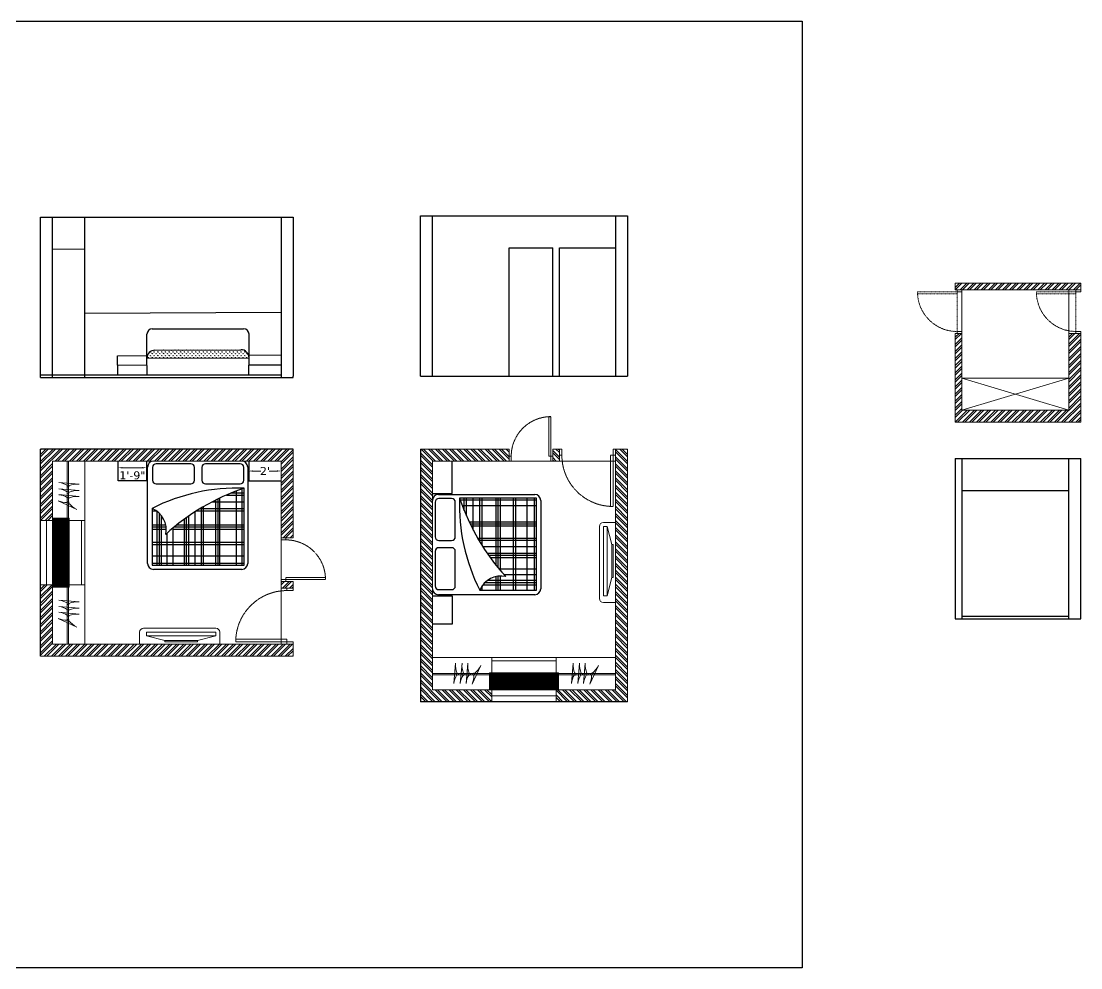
# Model space of a CAD drawing. Header units: inches. Extents: x 213 to 17763, y -4830 to 1802.
# Drawn here: x 16970 to 17763, y -3444 to -2736 of the extents above; entities that cross this region are included whole.
import ezdxf

# ---------------------------------------------------------------- set-up
doc = ezdxf.new("R2010")
doc.units = ezdxf.units.IN
doc.header["$MEASUREMENT"] = 0
for name, pattern in [('AUDIT_D_060311083008-3', [0]), ('DASHED2', [0.375, 0.25, -0.125]), ('HIDDEN', [0.375, 0.25, -0.125])]:
    doc.linetypes.add(name, pattern=pattern)
for name, color, linetype in [('.', 30, 'Continuous'), ('A-DOOR', 251, 'AUDIT_D_060311083008-3'), ('A-Door-Frame', 1, 'Continuous'), ('A-Door-Swing', 8, 'HIDDEN'), ('Edges', 7, 'Continuous'), ('furni', 253, 'Continuous'), ('IEL-HATCH-002', 7, 'Continuous')]:
    doc.layers.add(name, color=color, linetype=linetype)
doc.layers.add('Furniture', color=251, linetype='Continuous', lineweight=18)
doc.layers.add('ROD', color=7, linetype='Continuous', lineweight=9)
doc.styles.add('b.k', font='verdana.ttf')
doc.dimstyles.new('STANDARD$0', dxfattribs={"dimscale": 0, "dimtxt": 6, "dimasz": 3, "dimexe": 2, "dimexo": 2, "dimgap": 0, "dimtad": 0, "dimtih": 1, "dimtoh": 1, "dimdec": 1, "dimzin": 0, "dimdsep": 46, "dimlunit": 4, "dimtxsty": 'b.k', "dimcen": 2.5, "dimclrd": 256, "dimclre": 256, "dimclrt": 256, "dimadec": 0, "dimazin": 0, "dimtfac": 1, "dimtdec": 1, "dimtofl": 0, "dimtmove": 2, "dimatfit": 2, "dimfxl": 1, "dimfrac": 2, "dimtolj": 1, "dimtzin": 0, "dimlwd": 9, "dimlwe": 9, "dimarcsym": 0})

# ---------------------------------------------------------------- blocks, each defined once
blk = doc.blocks.new('*U34')
at = {"layer": 'A-Door-Frame', "lineweight": 5}
for p, q in [((0, -100), (0, 0)), ((900, -100), (900, 0))]:
    blk.add_line(p, q, dxfattribs=at)
for points in [[(0, -100), (40, -100), (40, 0), (0, 0)], [(900, -100), (860, -100), (860, 0), (900, 0)]]:
    blk.add_lwpolyline(points, dxfattribs=at)
at = {"layer": 'A-Door-Swing', "linetype": 'DASHED2', "lineweight": 5}
blk.add_line((47, 0), (867, 0), dxfattribs=at)
blk.add_lwpolyline([(40, 0), (40, 820), (80, 820), (80, 0)], close=True, dxfattribs=at)
blk.add_arc((40, 0), 820, 360, 90, dxfattribs=at)
blk = doc.blocks.new('DRYG')
at = {"layer": 'IEL-HATCH-002', "lineweight": 5, "transparency": 33554687}
h = blk.add_hatch(dxfattribs=at)
h.set_pattern_fill('ANSI31', color=9)
h.paths.add_polyline_path([(8088.69, 1479.56), (8081.6, 1479.56), (8081.6, 1479.53), (8081.6, 1421.69), (8088.69, 1421.69)])
h.paths.add_polyline_path([(8081.6, 1479.53), (8078.02, 1479.53), (8077.83, 1479.53), (8077.83, 1421.72), (8078.02, 1421.72), (8081.6, 1421.72)])
h.paths.add_polyline_path([(8091.83, 1479.56), (8088.69, 1479.56), (8088.69, 1421.69), (8091.83, 1421.69)])
h.paths.add_polyline_path([(8090.14, 1462.64), (8090.51, 1462.64), (8090.51, 1456.86), (8090.14, 1456.86)], flags=16)
h.paths.add_polyline_path([(8090.66, 1462.64), (8091.04, 1462.64), (8091.04, 1456.86), (8090.66, 1456.86)], flags=16)
h.paths.add_polyline_path([(8091.19, 1462.64), (8091.57, 1462.64), (8091.57, 1456.86), (8091.19, 1456.86)], flags=16)
h.paths.add_polyline_path([(8090.14, 1456.55), (8090.51, 1456.55), (8090.51, 1450.78), (8090.14, 1450.78)], flags=16)
h.paths.add_polyline_path([(8090.66, 1456.55), (8091.04, 1456.55), (8091.04, 1450.78), (8090.66, 1450.78)], flags=16)
h.paths.add_polyline_path([(8091.19, 1456.55), (8091.57, 1456.55), (8091.57, 1450.78), (8091.19, 1450.78)], flags=16)
h.paths.add_polyline_path([(8090.14, 1462.95), (8090.14, 1468.72), (8090.51, 1468.72), (8090.51, 1462.95)], flags=16)
h.paths.add_polyline_path([(8090.66, 1462.95), (8090.66, 1468.72), (8091.04, 1468.72), (8091.04, 1462.95)], flags=16)
h.paths.add_polyline_path([(8091.19, 1462.95), (8091.19, 1468.72), (8091.57, 1468.72), (8091.57, 1462.95)], flags=16)
h.paths.add_polyline_path([(8090.14, 1450.47), (8090.51, 1450.47), (8090.51, 1444.69), (8090.14, 1444.69)], flags=16)
h.paths.add_polyline_path([(8090.66, 1450.47), (8091.04, 1450.47), (8091.04, 1444.69), (8090.66, 1444.69)], flags=16)
h.paths.add_polyline_path([(8091.19, 1450.47), (8091.57, 1450.47), (8091.57, 1444.69), (8091.19, 1444.69)], flags=16)
h.paths.add_polyline_path([(8090.14, 1469.03), (8090.14, 1474.81), (8090.51, 1474.81), (8090.51, 1469.03)], flags=16)
h.paths.add_polyline_path([(8090.66, 1469.03), (8090.66, 1474.81), (8091.04, 1474.81), (8091.04, 1469.03)], flags=16)
h.paths.add_polyline_path([(8091.19, 1469.03), (8091.19, 1474.81), (8091.57, 1474.81), (8091.57, 1469.03)], flags=16)
h.paths.add_polyline_path([(8090.14, 1444.38), (8090.51, 1444.38), (8090.51, 1438.61), (8090.14, 1438.61)], flags=16)
h.paths.add_polyline_path([(8090.66, 1444.38), (8091.04, 1444.38), (8091.04, 1438.61), (8090.66, 1438.61)], flags=16)
h.paths.add_polyline_path([(8091.19, 1444.38), (8091.57, 1444.38), (8091.57, 1438.61), (8091.19, 1438.61)], flags=16)
h.paths.add_polyline_path([(8090.14, 1438.3), (8090.51, 1438.3), (8090.51, 1432.53), (8090.14, 1432.53)], flags=16)
h.paths.add_polyline_path([(8090.66, 1438.3), (8091.04, 1438.3), (8091.04, 1432.53), (8090.66, 1432.53)], flags=16)
h.paths.add_polyline_path([(8091.19, 1438.3), (8091.57, 1438.3), (8091.57, 1432.53), (8091.19, 1432.53)], flags=16)
h.paths.add_polyline_path([(8090.14, 1432.21), (8090.51, 1432.21), (8090.51, 1426.44), (8090.14, 1426.44)], flags=16)
h.paths.add_polyline_path([(8090.66, 1432.21), (8091.04, 1432.21), (8091.04, 1426.44), (8090.66, 1426.44)], flags=16)
h.paths.add_polyline_path([(8091.19, 1432.21), (8091.57, 1432.21), (8091.57, 1426.44), (8091.19, 1426.44)], flags=16)
at = {"layer": 'Edges', "color": 18, "lineweight": 5, "true_color": 0x000000}
for p, q in [((8077.83, 1479.53), (8077.83, 1479.56)), ((8077.83, 1479.56), (8078.02, 1479.56)), ((8077.83, 1479.53), (8077.83, 1421.72)), ((8077.83, 1479.53), (8078.02, 1479.53)), ((8078.02, 1479.56), (8078.02, 1479.53)), ((8078.02, 1479.56), (8081.6, 1479.56)), ((8078.02, 1479.53), (8081.6, 1479.53)), ((8088.69, 1479.56), (8081.6, 1479.56)), ((8081.6, 1479.56), (8081.6, 1479.53)), ((8081.6, 1479.53), (8081.6, 1421.72)), ((8088.69, 1479.56), (8091.83, 1479.56)), ((8088.69, 1421.69), (8088.69, 1479.56)), ((8090.14, 1474.81), (8090.51, 1474.81)), ((8090.14, 1469.03), (8090.14, 1474.81)), ((8090.51, 1474.81), (8090.51, 1469.03)), ((8090.66, 1474.81), (8091.04, 1474.81)), ((8090.66, 1469.03), (8090.66, 1474.81)), ((8091.04, 1474.81), (8091.04, 1469.03)), ((8091.19, 1474.81), (8091.57, 1474.81)), ((8091.19, 1469.03), (8091.19, 1474.81)), ((8091.57, 1474.81), (8091.57, 1469.03)), ((8091.83, 1479.56), (8091.83, 1421.69)), ((8090.51, 1469.03), (8090.14, 1469.03)), ((8090.14, 1468.72), (8090.51, 1468.72)), ((8090.14, 1462.95), (8090.14, 1468.72)), ((8090.51, 1468.72), (8090.51, 1462.95)), ((8091.04, 1469.03), (8090.66, 1469.03)), ((8090.66, 1468.72), (8091.04, 1468.72)), ((8090.66, 1462.95), (8090.66, 1468.72)), ((8091.04, 1468.72), (8091.04, 1462.95)), ((8091.57, 1469.03), (8091.19, 1469.03)), ((8091.19, 1468.72), (8091.57, 1468.72)), ((8091.19, 1462.95), (8091.19, 1468.72)), ((8091.57, 1468.72), (8091.57, 1462.95)), ((8090.51, 1462.95), (8090.14, 1462.95)), ((8090.14, 1462.64), (8090.51, 1462.64)), ((8090.14, 1456.86), (8090.14, 1462.64)), ((8090.51, 1456.86), (8090.14, 1456.86)), ((8090.14, 1456.55), (8090.51, 1456.55)), ((8090.14, 1450.78), (8090.14, 1456.55)), ((8090.51, 1462.64), (8090.51, 1456.86)), ((8090.51, 1456.55), (8090.51, 1450.78)), ((8091.04, 1462.95), (8090.66, 1462.95)), ((8090.66, 1462.64), (8091.04, 1462.64)), ((8090.66, 1456.86), (8090.66, 1462.64)), ((8091.04, 1456.86), (8090.66, 1456.86)), ((8090.66, 1456.55), (8091.04, 1456.55)), ((8090.66, 1450.78), (8090.66, 1456.55)), ((8091.04, 1462.64), (8091.04, 1456.86)), ((8091.04, 1456.55), (8091.04, 1450.78)), ((8091.57, 1462.95), (8091.19, 1462.95)), ((8091.19, 1462.64), (8091.57, 1462.64)), ((8091.19, 1456.86), (8091.19, 1462.64)), ((8091.57, 1456.86), (8091.19, 1456.86)), ((8091.19, 1456.55), (8091.57, 1456.55)), ((8091.19, 1450.78), (8091.19, 1456.55)), ((8091.57, 1462.64), (8091.57, 1456.86)), ((8091.57, 1456.55), (8091.57, 1450.78)), ((8090.51, 1450.78), (8090.14, 1450.78)), ((8090.14, 1450.47), (8090.51, 1450.47)), ((8090.14, 1444.69), (8090.14, 1450.47)), ((8090.51, 1450.47), (8090.51, 1444.69)), ((8091.04, 1450.78), (8090.66, 1450.78)), ((8090.66, 1450.47), (8091.04, 1450.47)), ((8090.66, 1444.69), (8090.66, 1450.47)), ((8091.04, 1450.47), (8091.04, 1444.69)), ((8091.57, 1450.78), (8091.19, 1450.78)), ((8091.19, 1450.47), (8091.57, 1450.47)), ((8091.19, 1444.69), (8091.19, 1450.47)), ((8091.57, 1450.47), (8091.57, 1444.69)), ((8090.51, 1444.69), (8090.14, 1444.69)), ((8090.14, 1444.38), (8090.51, 1444.38)), ((8090.14, 1438.61), (8090.14, 1444.38)), ((8090.51, 1438.61), (8090.14, 1438.61)), ((8090.14, 1438.3), (8090.51, 1438.3)), ((8090.14, 1432.53), (8090.14, 1438.3)), ((8090.51, 1444.38), (8090.51, 1438.61)), ((8090.51, 1438.3), (8090.51, 1432.53)), ((8091.04, 1444.69), (8090.66, 1444.69)), ((8090.66, 1444.38), (8091.04, 1444.38)), ((8090.66, 1438.61), (8090.66, 1444.38)), ((8091.04, 1438.61), (8090.66, 1438.61)), ((8090.66, 1438.3), (8091.04, 1438.3)), ((8090.66, 1432.53), (8090.66, 1438.3)), ((8091.04, 1444.38), (8091.04, 1438.61)), ((8091.04, 1438.3), (8091.04, 1432.53)), ((8091.57, 1444.69), (8091.19, 1444.69)), ((8091.19, 1444.38), (8091.57, 1444.38)), ((8091.19, 1438.61), (8091.19, 1444.38)), ((8091.57, 1438.61), (8091.19, 1438.61)), ((8091.19, 1438.3), (8091.57, 1438.3)), ((8091.19, 1432.53), (8091.19, 1438.3)), ((8091.57, 1444.38), (8091.57, 1438.61)), ((8091.57, 1438.3), (8091.57, 1432.53)), ((8090.51, 1432.53), (8090.14, 1432.53)), ((8090.14, 1432.21), (8090.51, 1432.21)), ((8090.14, 1426.44), (8090.14, 1432.21)), ((8090.51, 1432.21), (8090.51, 1426.44)), ((8091.04, 1432.53), (8090.66, 1432.53)), ((8090.66, 1432.21), (8091.04, 1432.21)), ((8090.66, 1426.44), (8090.66, 1432.21)), ((8091.04, 1432.21), (8091.04, 1426.44)), ((8091.57, 1432.53), (8091.19, 1432.53)), ((8091.19, 1432.21), (8091.57, 1432.21)), ((8091.19, 1426.44), (8091.19, 1432.21)), ((8091.57, 1432.21), (8091.57, 1426.44)), ((8077.83, 1421.69), (8077.83, 1421.72)), ((8077.83, 1421.72), (8078.02, 1421.72)), ((8078.02, 1421.69), (8077.83, 1421.69)), ((8078.02, 1421.72), (8078.02, 1421.69)), ((8081.6, 1421.72), (8078.02, 1421.72)), ((8078.02, 1421.69), (8081.6, 1421.69)), ((8081.6, 1421.72), (8081.6, 1421.69)), ((8088.69, 1421.69), (8081.6, 1421.69)), ((8088.69, 1421.69), (8091.83, 1421.69)), ((8090.51, 1426.44), (8090.14, 1426.44)), ((8091.04, 1426.44), (8090.66, 1426.44)), ((8091.57, 1426.44), (8091.19, 1426.44))]:
    blk.add_line(p, q, dxfattribs=at)
at = {"layer": 'furni', "color": 18, "lineweight": 5, "true_color": 0x000000}
blk.add_line((8077.83, 1421.69), (8091.83, 1421.69), dxfattribs=at)
blk = doc.blocks.new('*D1104')
at = {"lineweight": 9, "transparency": 16777216}
for p, q in [((17042.6, -3070.46), (17042.6, -3072.5)), ((17060.77, -3070.5), (17045.6, -3070.5)), ((17063.77, -3070.46), (17063.77, -3072.5))]:
    blk.add_line(p, q, dxfattribs=at)
at = {"transparency": 16777216}
for points in [[(17045.6, -3070), (17045.6, -3071), (17042.6, -3070.5)], [(17060.77, -3070), (17060.77, -3071), (17063.77, -3070.5)]]:
    blk.add_solid(points, dxfattribs=at)
at = {"layer": 'Defpoints', "color": 0, "transparency": 16777216}
for p in [(17042.6, -3065.5), (17063.77, -3065.5), (17042.6, -3070.5)]:
    blk.add_point(p, dxfattribs=at)
at = {"transparency": 16777216, "insert": (17053.18, -3076.21), "char_height": 6, "attachment_point": 5, "style": 'b.k'}
blk.add_mtext('\\A1;1\'-9"', dxfattribs=at)
blk = doc.blocks.new('*D1105')
at = {"lineweight": 9, "transparency": 16777216}
for p, q in [((17140.33, -3072.89), (17140.33, -3074.93)), ((17143.33, -3072.93), (17149.34, -3072.93)), ((17161.5, -3072.93), (17155.49, -3072.93)), ((17164.5, -3072.89), (17164.5, -3074.93))]:
    blk.add_line(p, q, dxfattribs=at)
at = {"transparency": 16777216}
for points in [[(17143.33, -3072.43), (17143.33, -3073.43), (17140.33, -3072.93)], [(17161.5, -3072.43), (17161.5, -3073.43), (17164.5, -3072.93)]]:
    blk.add_solid(points, dxfattribs=at)
at = {"layer": 'Defpoints', "color": 0, "transparency": 16777216}
for p in [(17140.33, -3065.5), (17164.5, -3065.5), (17164.5, -3072.93)]:
    blk.add_point(p, dxfattribs=at)
at = {"transparency": 16777216, "insert": (17152.42, -3072.93), "char_height": 6, "attachment_point": 5, "style": 'b.k'}
blk.add_mtext("\\A1;2'", dxfattribs=at)

msp = doc.modelspace()

# ---------------------------------------------------------------- hatches: boundary and pattern name
at = {"layer": '.', "lineweight": 5}
h = msp.add_hatch(dxfattribs=at)
h.set_pattern_fill('ANSI32', color=1, scale=10)
h.set_pattern_definition([(45, (13056.3037, -2409.597), (-2.6516504, 2.6516504), []), (45, (13058.0715, -2409.597), (-2.6516504, 2.6516504), [])])
h.paths.add_polyline_path([(17674, -3003.5), (17674, -2970), (17670.39, -2970), (17669, -2970), (17669, -3036.5), (17763, -3036.5), (17763, -3027.5), (17763, -2970), (17759.39, -2970), (17754, -2970), (17754, -3027.5), (17674, -3027.5)])
h.paths.add_polyline_path([(17763, -2932.5), (17669, -2932.5), (17669, -2937.5), (17763, -2937.5)])
at = {"layer": 'IEL-HATCH-002', "true_color": 0x939598, "transparency": 33554687}
h = msp.add_hatch(dxfattribs=at)
h.set_pattern_fill('GRASS', color=252, scale=2)
h.paths.add_polyline_path([(17134.46, -2982.21), (17070.08, -2982.55, 0.414214), (17064.12, -2988.58), (17140.49, -2988.18, 0.414214)])
at = {"layer": 'IEL-HATCH-002', "lineweight": 5, "transparency": 33554687}
h = msp.add_hatch(dxfattribs=at)
h.set_pattern_fill('ANSI32', color=1, scale=10, angle=180)
h.set_pattern_definition([(225, (21392.1368, -3682.176), (2.6516504, -2.6516504), []), (225, (21390.369, -3682.176), (2.6516504, -2.6516504), [])])
h.paths.add_polyline_path([(16984.5, -3211.5), (17164.5, -3211.5), (17173.5, -3211.5), (17173.5, -3202.5), (16993.5, -3202.5), (16993.5, -3158), (16984.5, -3158)])
h.paths.add_polyline_path([(16984.5, -3110), (16993.5, -3110), (16993.5, -3108.17), (16993.5, -3108.14), (16993.5, -3065.5), (17164.5, -3065.5), (17164.5, -3123), (17168.11, -3123), (17173.5, -3123), (17173.5, -3056.5), (16993.5, -3056.5), (16984.5, -3056.5), (16984.5, -3065.5)])
h.paths.add_polyline_path([(17164.5, -3160.5), (17173.5, -3160.5), (17173.5, -3155.5), (17164.5, -3155.5)])
h = msp.add_hatch(dxfattribs=at)
h.set_pattern_fill('ANSI32', color=1, scale=10, angle=270)
h.set_pattern_definition([(315, (17894.4497, 1162.133), (2.6516504, 2.6516504), []), (315, (17894.4497, 1160.365), (2.6516504, 2.6516504), [])])
h.paths.add_polyline_path([(17423.78, -3245.5), (17423.78, -3065.5), (17423.78, -3056.5), (17414.78, -3056.5), (17414.78, -3236.5), (17370.28, -3236.5), (17370.28, -3245.5)])
h.paths.add_polyline_path([(17322.28, -3245.5), (17322.28, -3236.5), (17320.44, -3236.5), (17320.41, -3236.5), (17277.78, -3236.5), (17277.78, -3065.5), (17335.28, -3065.5), (17335.28, -3061.89), (17335.28, -3056.5), (17268.78, -3056.5), (17268.78, -3236.5), (17268.78, -3245.5), (17277.78, -3245.5)])
h.paths.add_polyline_path([(17372.78, -3065.5), (17372.78, -3056.5), (17367.78, -3056.5), (17367.78, -3065.5)])

# ---------------------------------------------------------------- linework, layer by layer
for p, q in [((16984.5, -3003), (16984.5, -2883)), ((16984.5, -2883), (17173.5, -2883)), ((16993.5, -3003), (16993.5, -2883)), ((17017.5, -2906.83), (17017.5, -2883)), ((17164.5, -2883), (17164.5, -3003)), ((17173.5, -2883), (17173.5, -3002)), ((17268.78, -3002), (17268.78, -2882)), ((17268.78, -2882), (17423.78, -2882)), ((17277.78, -3002), (17277.78, -2882)), ((17414.78, -2882), (17414.78, -3002)), ((17423.78, -2882), (17423.78, -3002)), ((16993.5, -2906.95), (17017.5, -2906.83)), ((17017.5, -3002.83), (17017.5, -2906.83)), ((17335.28, -3002), (17335.28, -2906)), ((17335.28, -2906), (17367.78, -2906)), ((17367.78, -3002), (17367.78, -2906)), ((17372.78, -3002), (17372.78, -2906)), ((17372.78, -2906), (17414.78, -2906)), ((17017.5, -2954.83), (17164.5, -2954.05)), ((17064.12, -2988.55), (17064.12, -2970.58)), ((17068.12, -2966.58), (17136.49, -2966.58)), ((17140.49, -2986.18), (17140.49, -2970.58)), ((16984.4, -2985), (16984.5, -2985)), ((17042.18, -2986.7), (17064.11, -2986.58)), ((17042.26, -3001), (17042.18, -2986.7)), ((17064.18, -3001), (17064.11, -2986.58)), ((17064.12, -2988.58), (17140.49, -2988.18)), ((17070.08, -2982.55), (17134.46, -2982.21)), ((17140.46, -3001), (17140.49, -2986.18)), ((17140.49, -2986.18), (17164.5, -2986.05)), ((17042.18, -2993.7), (17064.14, -2993.58)), ((17140.48, -2993.58), (17164.5, -2993.58)), ((16984.49, -3001), (16984.5, -3001)), ((16984.5, -3001), (17164.5, -3001)), ((16984.5, -3003), (17173.5, -3003)), ((17173.5, -3003), (17173.49, -3002)), ((17268.78, -3002), (17423.78, -3002)), ((16984.5, -3211.5), (16984.5, -3056.5)), ((17173.5, -3056.5), (16984.5, -3056.5)), ((17268.78, -3056.5), (17268.78, -3245.5)), ((17042.6, -3080.35), (17042.6, -3065.5)), ((17063.77, -3065.5), (17063.77, -3080.35)), ((17096.99, -3067.5), (17071.07, -3067.5)), ((17133.82, -3067.5), (17107.9, -3067.5)), ((17140.33, -3065.5), (17140.33, -3080.35)), ((17292.63, -3089.67), (17292.63, -3065.5)), ((17669, -3063.5), (17669, -3183.5)), ((17669, -3063.5), (17763, -3063.5)), ((17674, -3063.5), (17674, -3183.5)), ((17754, -3183.5), (17754, -3063.5)), ((17763, -3183.5), (17763, -3063.5)), ((17064.55, -3142), (17064.55, -3070)), ((17068.34, -3070.24), (17068.34, -3079.87)), ((17099.73, -3079.87), (17099.73, -3070.24)), ((17105.16, -3070.24), (17105.16, -3079.87)), ((17136.55, -3079.87), (17136.55, -3070.24)), ((17139.55, -3070), (17139.55, -3142)), ((17063.77, -3080.35), (17042.6, -3080.35)), ((17071.07, -3082.61), (17096.99, -3082.61)), ((17107.9, -3082.61), (17133.82, -3082.61)), ((17140.33, -3080.35), (17164.5, -3080.35)), ((17123.57, -3090.89), (17136.76, -3090.89)), ((17127.5, -3089.25), (17136.76, -3089.25)), ((17131.01, -3143.34), (17131.01, -3087.88)), ((17135.26, -3143.34), (17135.26, -3086.34)), ((17136.76, -3143.34), (17136.76, -3085.8)), ((17277.78, -3089.67), (17292.63, -3089.67)), ((17282.28, -3090.46), (17354.28, -3090.46)), ((17674, -3087.5), (17754, -3087.5)), ((17105.04, -3143.34), (17105.04, -3100.38)), ((17106.54, -3143.34), (17106.54, -3099.5)), ((17112.7, -3096.1), (17136.76, -3096.1)), ((17115.71, -3143.34), (17115.71, -3094.56)), ((17117.36, -3143.34), (17117.36, -3093.75)), ((17118.72, -3143.34), (17118.72, -3093.09)), ((17279.77, -3096.19), (17279.77, -3122.11)), ((17292.15, -3093.45), (17282.51, -3093.45)), ((17294.88, -3122.11), (17294.88, -3096.19)), ((17355.61, -3093.24), (17298.08, -3093.24)), ((17355.61, -3094.75), (17298.62, -3094.75)), ((17355.61, -3098.99), (17300.15, -3098.99)), ((17301.53, -3102.51), (17301.53, -3093.24)), ((17303.17, -3106.43), (17303.17, -3093.24)), ((17308.37, -3117.3), (17308.37, -3093.24)), ((17313.3, -3126.04), (17313.3, -3093.24)), ((17314.94, -3128.69), (17314.94, -3093.24)), ((17325.35, -3143.33), (17325.35, -3093.24)), ((17326.99, -3145.36), (17326.99, -3093.24)), ((17328.77, -3147.48), (17328.77, -3093.24)), ((17338.5, -3161.99), (17338.5, -3093.24)), ((17340.14, -3161.99), (17340.14, -3093.24)), ((17348.77, -3161.99), (17348.77, -3093.24)), ((17354.24, -3161.99), (17354.24, -3093.24)), ((17355.61, -3161.99), (17355.61, -3093.24)), ((17358.78, -3094.96), (17358.78, -3160.96)), ((17068.02, -3100.84), (17068.02, -3143.34)), ((17068.02, -3101.03), (17068.04, -3101.03)), ((17068.02, -3102.67), (17071.08, -3102.67)), ((17071.78, -3143.34), (17071.78, -3103.17)), ((17073.42, -3143.34), (17073.42, -3104.59)), ((17075.07, -3143.34), (17075.07, -3106.45)), ((17093.82, -3143.34), (17093.82, -3107.7)), ((17095.46, -3143.34), (17095.46, -3106.54)), ((17100.25, -3143.34), (17100.25, -3103.35)), ((17101.31, -3102.67), (17136.76, -3102.67)), ((17103.97, -3101.03), (17136.76, -3101.03)), ((17068.02, -3113.08), (17078.13, -3113.08)), ((17068.02, -3114.72), (17078.41, -3114.72)), ((17068.02, -3116.5), (17078.53, -3116.5)), ((17083.69, -3143.34), (17083.69, -3115.52)), ((17083.69, -3116.5), (17136.76, -3116.5)), ((17084.65, -3114.72), (17136.76, -3114.72)), ((17086.68, -3113.08), (17136.76, -3113.08)), ((17092.17, -3143.34), (17092.17, -3108.88)), ((17355.61, -3111.28), (17305.37, -3111.28)), ((17355.61, -3112.65), (17306.02, -3112.65)), ((17355.61, -3114.29), (17306.83, -3114.29)), ((17079.31, -3143.34), (17079.27, -3119.34)), ((17355.61, -3123.46), (17311.77, -3123.46)), ((17068.02, -3126.22), (17136.76, -3126.22)), ((17068.02, -3127.87), (17136.76, -3127.87)), ((17282.51, -3124.84), (17292.15, -3124.84)), ((17292.15, -3130.27), (17282.51, -3130.27)), ((17355.61, -3124.97), (17312.66, -3124.97)), ((17355.61, -3129.76), (17315.62, -3129.76)), ((17068.02, -3136.49), (17136.76, -3136.49)), ((17279.77, -3133.01), (17279.77, -3158.93)), ((17294.88, -3158.93), (17294.88, -3133.01)), ((17355.61, -3134.55), (17318.82, -3134.55)), ((17355.61, -3136.19), (17319.97, -3136.19)), ((17355.61, -3137.83), (17321.16, -3137.83)), ((17068.02, -3141.97), (17136.76, -3141.97)), ((17068.02, -3143.34), (17136.76, -3143.34)), ((17135.05, -3146.5), (17069.05, -3146.5)), ((17326.99, -3146.32), (17326.99, -3146.32)), ((17326.99, -3146.32), (17326.99, -3146.32)), ((17355.61, -3146.32), (17327.79, -3146.32)), ((17355.61, -3154.94), (17318.72, -3154.94)), ((17325.35, -3161.99), (17325.35, -3151.87)), ((17326.99, -3161.99), (17326.99, -3151.59)), ((17328.77, -3161.99), (17328.77, -3151.48)), ((17355.61, -3150.69), (17331.4, -3150.69)), ((17282.51, -3161.67), (17292.15, -3161.67)), ((17313.11, -3161.99), (17355.61, -3161.99)), ((17313.3, -3161.99), (17313.3, -3161.96)), ((17314.94, -3161.99), (17314.94, -3158.92)), ((17355.61, -3158.22), (17315.45, -3158.22)), ((17355.61, -3156.58), (17316.86, -3156.58)), ((17277.78, -3166.24), (17292.63, -3166.24)), ((17354.28, -3165.46), (17282.28, -3165.46)), ((17292.63, -3166.24), (17292.63, -3187.41)), ((17292.63, -3187.41), (17277.78, -3187.41)), ((17669, -3183.5), (17763, -3183.5)), ((17674, -3181.5), (17754, -3181.5)), ((17423.78, -3245.5), (17268.78, -3245.5))]:
    msp.add_line(p, q)
at = {"lineweight": 5}
for p, q in [((17669, -2937.5), (17669, -2932.5)), ((17763, -3027.5), (17763, -3036.5)), ((17411.91, -3152.57), (17411.91, -3127.96)), ((17077.43, -3199.64), (17102.04, -3199.64))]:
    msp.add_line(p, q, dxfattribs=at)
at = {"color": 254, "lineweight": 5}
for p, q in [((17674, -3003.5), (17754, -3027.5)), ((17754, -3003.5), (17674, -3027.5))]:
    msp.add_line(p, q, dxfattribs=at)
at = {"color": 0, "lineweight": 5}
for p, q in [((17367.78, -3056.5), (17372.78, -3056.5)), ((17414.78, -3056.5), (17414.78, -3236.5)), ((17173.5, -3155.5), (17173.5, -3160.5)), ((17173.5, -3202.5), (16993.5, -3202.5))]:
    msp.add_line(p, q, dxfattribs=at)
at = {"color": 9, "lineweight": 5, "true_color": 0xc7c8ca}
for p, q in [((17004.5, -3110), (17004.5, -3065.5)), ((17005.5, -3110), (17005.5, -3065.5)), ((17042.6, -3065.5), (17063.77, -3065.5)), ((17069.05, -3065.5), (17135.05, -3065.5)), ((17164.5, -3065.5), (17140.33, -3065.5)), ((17164.5, -3080.35), (17164.5, -3065.5)), ((17277.78, -3065.5), (17277.78, -3089.67)), ((17292.63, -3065.5), (17277.78, -3065.5)), ((17277.78, -3160.96), (17277.78, -3094.96)), ((16993.5, -3110), (17017.5, -3110)), ((17015.14, -3110), (17015.14, -3158)), ((17402.78, -3114.37), (17402.78, -3168.37)), ((17414.78, -3111.37), (17405.78, -3111.37)), ((17411.91, -3127.96), (17412.91, -3127.96)), ((17412.91, -3127.96), (17412.91, -3152.57)), ((17411.91, -3152.57), (17412.91, -3152.57)), ((16993.5, -3158), (17017.5, -3158)), ((17004.5, -3202.5), (17004.5, -3158)), ((17005.5, -3202.5), (17005.5, -3158)), ((17277.78, -3187.41), (17277.78, -3166.24)), ((17405.78, -3171.37), (17414.78, -3171.37)), ((17058.64, -3193.5), (17058.64, -3202.5)), ((17115.64, -3190.5), (17061.64, -3190.5)), ((17118.64, -3202.5), (17118.64, -3193.5)), ((17077.43, -3199.64), (17077.43, -3200.64)), ((17102.04, -3200.64), (17077.43, -3200.64)), ((17102.04, -3199.64), (17102.04, -3200.64)), ((17322.28, -3236.5), (17322.28, -3212.5)), ((17322.28, -3214.87), (17370.28, -3214.87)), ((17370.28, -3236.5), (17370.28, -3212.5)), ((17322.28, -3224.5), (17277.78, -3224.5)), ((17322.28, -3225.5), (17277.78, -3225.5)), ((17414.78, -3224.5), (17370.28, -3224.5)), ((17414.78, -3225.5), (17370.28, -3225.5))]:
    msp.add_line(p, q, dxfattribs=at)
at = {"lineweight": 5, "ltscale": 7}
for p, q in [((17411.91, -3127.96), (17408.46, -3114.37)), ((17411.91, -3152.57), (17408.46, -3166.17)), ((17077.43, -3199.64), (17063.84, -3196.18)), ((17102.04, -3199.64), (17115.64, -3196.18))]:
    msp.add_line(p, q, dxfattribs=at)
msp.add_lwpolyline([(16322, -2736.5), (17554.5, -2736.5), (17554.5, -3444.5), (16322, -3444.5)], close=True)
at = {"lineweight": 5}
for points in [[(17754, -2937.5), (17674, -2937.5), (17674, -3003.5), (17754, -3003.5)], [(17017.5, -3202.5), (17164.5, -3202.5), (17164.5, -3065.5), (17017.5, -3065.5)], [(17414.78, -3212.5), (17414.78, -3065.5), (17277.78, -3065.5), (17277.78, -3212.5)]]:
    msp.add_lwpolyline(points, close=True, dxfattribs=at)
at = {"lineweight": 5, "ltscale": 7}
for points in [[(17408.46, -3114.37), (17408.46, -3166.17), (17405.78, -3166.17), (17405.78, -3114.37)], [(17115.64, -3196.18), (17063.84, -3196.18), (17063.84, -3193.5), (17115.64, -3193.5)]]:
    msp.add_lwpolyline(points, close=True, dxfattribs=at)
for centre, radius, start, end in [((17068.12, -2970.58), 4, 90, 180), ((17136.49, -2970.58), 4, 0, 90), ((17070.12, -2988.55), 6, 90.30433, 180.30433), ((17134.49, -2988.21), 6, 359.8858, 90.30433), ((17069.05, -3070), 4.5, 90, 180), ((17071.07, -3070.24), 2.74, 90, 180), ((17096.99, -3070.24), 2.74, 0, 90), ((17107.9, -3070.24), 2.74, 90, 180), ((17133.82, -3070.24), 2.74, 0, 90), ((17135.05, -3070), 4.5, 0, 90), ((17071.07, -3079.87), 2.74, 180, 270), ((17096.99, -3079.87), 2.74, 270, 0), ((17107.9, -3079.87), 2.74, 180, 270), ((17133.82, -3079.87), 2.74, 270, 0), ((17131.63, -3227.02), 141.3, 87.9004, 116.75706), ((17188.89, -3241.32), 163.99, 108.51704, 132.48311), ((17282.28, -3094.96), 4.5, 90, 180), ((17354.28, -3094.96), 4.5, 0, 90), ((17282.51, -3096.19), 2.74, 90, 180), ((17292.15, -3096.19), 2.74, 0, 90), ((17439.3, -3098.37), 141.3, 177.9004, 206.75706), ((17453.59, -3041.11), 163.99, 198.51704, 222.48311), ((17061.52, -3116.74), 17.01, 347.64436, 67.54526), ((17282.51, -3122.11), 2.74, 180, 270), ((17292.15, -3122.11), 2.74, 270, 0), ((17282.51, -3133.01), 2.74, 90, 180), ((17292.15, -3133.01), 2.74, 0, 90), ((17069.05, -3142), 4.5, 180, 270), ((17135.05, -3142), 4.5, 270, 0), ((17329.01, -3168.48), 17.01, 77.64436, 157.54526), ((17282.28, -3160.96), 4.5, 180, 270), ((17282.51, -3158.93), 2.74, 180, 270), ((17292.15, -3158.93), 2.74, 270, 0), ((17354.28, -3160.96), 4.5, 270, 0)]:
    msp.add_arc(centre, radius, start, end)
at = {"color": 9, "lineweight": 5, "true_color": 0xc7c8ca}
for centre, start, end in [((17405.78, -3114.37), 90, 180), ((17405.78, -3168.37), 180, 270), ((17061.64, -3193.5), 90, 180), ((17115.64, -3193.5), 0, 90)]:
    msp.add_arc(centre, 3, start, end, dxfattribs=at)
at = {"layer": 'A-Door-Frame', "lineweight": 5}
for p, q in [((17372.78, -3056.5), (17372.78, -3061.17)), ((17414.78, -3056.5), (17414.78, -3061.17)), ((17335.28, -3065.5), (17335.28, -3061.89)), ((17367.78, -3065.5), (17367.78, -3061.89)), ((17164.5, -3123), (17168.11, -3123)), ((17164.5, -3155.5), (17168.11, -3155.5)), ((17173.5, -3160.5), (17168.83, -3160.5)), ((17173.5, -3202.5), (17168.83, -3202.5))]:
    msp.add_line(p, q, dxfattribs=at)
for points in [[(17372.78, -3056.5), (17374.64, -3056.5), (17374.64, -3061.17), (17372.78, -3061.17)], [(17414.78, -3056.5), (17412.91, -3056.5), (17412.91, -3061.17), (17414.78, -3061.17)], [(17335.28, -3065.5), (17336.72, -3065.5), (17336.72, -3061.89), (17335.28, -3061.89)], [(17367.78, -3065.5), (17366.33, -3065.5), (17366.33, -3061.89), (17367.78, -3061.89)], [(17164.5, -3123), (17164.5, -3124.45), (17168.11, -3124.45), (17168.11, -3123)], [(17164.5, -3155.5), (17164.5, -3154.06), (17168.11, -3154.06), (17168.11, -3155.5)], [(17173.5, -3160.5), (17173.5, -3162.37), (17168.83, -3162.37), (17168.83, -3160.5)], [(17173.5, -3202.5), (17173.5, -3200.64), (17168.83, -3200.64), (17168.83, -3202.5)]]:
    msp.add_lwpolyline(points, dxfattribs=at)
at = {"layer": 'A-Door-Swing', "linetype": 'DASHED2', "lineweight": 5}
for points in [[(17366.33, -3061.89), (17366.33, -3032.28), (17364.89, -3032.28), (17364.89, -3061.89)], [(17412.91, -3061.17), (17412.91, -3099.44), (17411.04, -3099.44), (17411.04, -3061.17)], [(17168.11, -3154.06), (17197.72, -3154.06), (17197.72, -3152.62), (17168.11, -3152.62)], [(17168.83, -3200.64), (17130.57, -3200.64), (17130.57, -3198.77), (17168.83, -3198.77)]]:
    msp.add_lwpolyline(points, close=True, dxfattribs=at)
for centre, radius, start, end in [((17366.33, -3061.89), 29.61, 90, 180), ((17412.91, -3061.17), 38.27, 180, 270), ((17168.11, -3154.06), 29.61, 0, 90), ((17168.83, -3200.64), 38.27, 90, 180)]:
    msp.add_arc(centre, radius, start, end, dxfattribs=at)
at = {"layer": 'Furniture', "color": 133, "lineweight": 5, "true_color": 0x84cdcc}
for p, q in [((16998.15, -3081.51), (17013.35, -3082.8)), ((16998.15, -3086.34), (17013.35, -3087.62)), ((16998.15, -3090.62), (17013.35, -3091.9)), ((16997.73, -3095.2), (17011.54, -3101.69)), ((16998.15, -3169.51), (17013.35, -3170.8)), ((16998.15, -3174.34), (17013.35, -3175.62)), ((16998.15, -3178.62), (17013.35, -3179.9)), ((16997.73, -3183.2), (17011.54, -3189.69)), ((17293.79, -3231.86), (17295.07, -3216.66)), ((17298.61, -3231.86), (17299.9, -3216.66)), ((17302.89, -3231.86), (17304.18, -3216.66)), ((17307.48, -3232.27), (17313.97, -3218.46)), ((17381.79, -3231.86), (17383.07, -3216.66)), ((17386.61, -3231.86), (17387.9, -3216.66)), ((17390.89, -3231.86), (17392.18, -3216.66)), ((17395.48, -3232.27), (17401.97, -3218.46))]:
    msp.add_line(p, q, dxfattribs=at)
for centre in [(17005.1, -3084.2), (17005.1, -3089.03), (17005.1, -3093.31), (17005.1, -3096.35), (17005.1, -3172.2), (17005.1, -3177.03), (17005.1, -3181.31), (17005.1, -3184.35), (17296.48, -3224.91), (17301.3, -3224.91), (17305.59, -3224.91), (17308.62, -3224.91), (17384.48, -3224.91), (17389.3, -3224.91), (17393.59, -3224.91), (17396.62, -3224.91)]:
    msp.add_circle(centre, 0.673, dxfattribs=at)
for centre, radius, start, end in [((16997.05, -3094.66), 13.19, 55.34874, 85.24855), ((17012.27, -3101.38), 18.62, 86.69029, 110.60163), ((16997.05, -3099.49), 13.19, 55.34874, 85.24855), ((16997.05, -3103.77), 13.19, 55.34874, 85.24855), ((17012.27, -3106.21), 18.62, 86.69029, 110.60163), ((17012.27, -3110.49), 18.62, 86.69029, 110.60163), ((17003.36, -3083.27), 13.19, 244.75145, 274.65126), ((17019.9, -3085.06), 18.62, 219.39837, 243.30971), ((16997.05, -3182.66), 13.19, 55.34874, 85.24855), ((17012.27, -3189.38), 18.62, 86.69029, 110.60163), ((16997.05, -3187.49), 13.19, 55.34874, 85.24855), ((16997.05, -3191.77), 13.19, 55.34874, 85.24855), ((17012.27, -3194.21), 18.62, 86.69029, 110.60163), ((17012.27, -3198.49), 18.62, 86.69029, 110.60163), ((17003.36, -3171.27), 13.19, 244.75145, 274.65126), ((17019.9, -3173.06), 18.62, 219.39837, 243.30971), ((17313.66, -3217.73), 18.62, 176.69029, 200.60163), ((17318.48, -3217.73), 18.62, 176.69029, 200.60163), ((17322.76, -3217.73), 18.62, 176.69029, 200.60163), ((17297.33, -3210.1), 18.62, 309.39837, 333.30971), ((17401.66, -3217.73), 18.62, 176.69029, 200.60163), ((17406.48, -3217.73), 18.62, 176.69029, 200.60163), ((17410.76, -3217.73), 18.62, 176.69029, 200.60163), ((17385.33, -3210.1), 18.62, 309.39837, 333.30971), ((17306.94, -3232.95), 13.19, 145.34874, 175.24855), ((17311.76, -3232.95), 13.19, 145.34874, 175.24855), ((17316.04, -3232.95), 13.19, 145.34874, 175.24855), ((17295.54, -3226.64), 13.19, 334.75145, 4.65126), ((17394.94, -3232.95), 13.19, 145.34874, 175.24855), ((17399.76, -3232.95), 13.19, 145.34874, 175.24855), ((17404.04, -3232.95), 13.19, 145.34874, 175.24855), ((17383.54, -3226.64), 13.19, 334.75145, 4.65126)]:
    msp.add_arc(centre, radius, start, end, dxfattribs=at)
at = {"layer": 'ROD', "lineweight": 5}
for p, q in [((17669, -2932.5), (17763, -2932.5)), ((17763, -2937.5), (17763, -2932.5)), ((17669, -2937.5), (17763, -2937.5)), ((17669, -2970), (17669, -3036.5)), ((17674, -2970), (17674, -3027.5)), ((17754, -3027.5), (17754, -2970)), ((17763, -3027.5), (17763, -2970)), ((17763, -3036.5), (17669, -3036.5))]:
    msp.add_line(p, q, dxfattribs=at)
at = {"layer": 'ROD', "color": 254, "lineweight": 5}
for p, q in [((17754, -3003.5), (17674, -3003.5)), ((17754, -3027.5), (17754, -3003.5))]:
    msp.add_line(p, q, dxfattribs=at)
at = {"layer": 'ROD', "color": 250, "lineweight": 5}
for p, q in [((17674, -3003.5), (17674, -3027.5)), ((17674, -3027.5), (17754, -3027.5))]:
    msp.add_line(p, q, dxfattribs=at)
at = {"layer": 'ROD', "color": 0, "lineweight": 5}
for p, q in [((16984.5, -3065.5), (16984.5, -3056.5)), ((17173.5, -3056.5), (17173.5, -3123)), ((17268.78, -3056.5), (17335.28, -3056.5)), ((17367.78, -3056.5), (17367.78, -3065.5)), ((17367.78, -3056.5), (17367.78, -3065.5)), ((17372.78, -3056.5), (17372.78, -3065.5)), ((17423.78, -3056.5), (17414.78, -3056.5)), ((17423.78, -3065.5), (17423.78, -3056.5)), ((16993.5, -3065.5), (16993.5, -3202.5)), ((16993.5, -3065.5), (17164.5, -3065.5)), ((17277.78, -3236.5), (17277.78, -3065.5)), ((17423.78, -3245.5), (17423.78, -3065.5)), ((17173.5, -3155.5), (17164.5, -3155.5)), ((17173.5, -3155.5), (17164.5, -3155.5)), ((17173.5, -3160.5), (17164.5, -3160.5)), ((17173.5, -3211.5), (17173.5, -3202.5)), ((16984.5, -3211.5), (17164.5, -3211.5)), ((17164.5, -3211.5), (17173.5, -3211.5)), ((17277.78, -3236.5), (17414.78, -3236.5)), ((17277.78, -3245.5), (17268.78, -3245.5))]:
    msp.add_line(p, q, dxfattribs=at)
at = {"layer": 'ROD', "color": 7, "lineweight": 5}
for p, q in [((17335.28, -3065.5), (17335.28, -3056.5)), ((17164.5, -3123), (17173.5, -3123))]:
    msp.add_line(p, q, dxfattribs=at)
at = {"layer": 'ROD', "color": 9, "lineweight": 5, "true_color": 0xc7c8ca}
for p, q in [((17372.78, -3056.5), (17372.78, -3065.5)), ((17017.5, -3065.5), (17017.5, -3110)), ((17164.5, -3065.5), (17164.5, -3123)), ((17277.78, -3065.5), (17335.28, -3065.5)), ((17367.78, -3065.5), (17372.78, -3065.5)), ((16993.5, -3158), (16993.5, -3110)), ((17164.5, -3155.5), (17164.5, -3160.5)), ((17017.5, -3158), (17017.5, -3202.5)), ((17173.5, -3160.5), (17164.5, -3160.5)), ((17277.78, -3212.5), (17322.28, -3212.5)), ((17370.28, -3212.5), (17414.78, -3212.5)), ((17370.28, -3236.5), (17322.28, -3236.5))]:
    msp.add_line(p, q, dxfattribs=at)
at = {"layer": 'ROD', "color": 5, "lineweight": 5}
for p, q in [((16993.5, -3110), (16984.5, -3110)), ((16984.5, -3110), (16984.5, -3158)), ((16989, -3110), (16989, -3158)), ((16984.5, -3158), (16993.5, -3158)), ((17322.28, -3236.5), (17322.28, -3245.5)), ((17322.28, -3241), (17370.28, -3241)), ((17370.28, -3245.5), (17370.28, -3236.5)), ((17322.28, -3245.5), (17370.28, -3245.5))]:
    msp.add_line(p, q, dxfattribs=at)
at = {"layer": 'ROD', "lineweight": 5}
for points in [[(17674, -2970), (17669, -2970)], [(17763, -2970), (17754, -2970)]]:
    msp.add_lwpolyline(points, dxfattribs=at)

# ---------------------------------------------------------------- block references
at = {"layer": 'A-DOOR', "lineweight": 5, "xscale": -0.03611111111109516, "yscale": 0.03611111111109516, "zscale": 0.03611111111109516, "rotation": 90}
for p in [(17670.39, -2937.5), (17759.39, -2937.5)]:
    msp.add_blockref('*U34', p, dxfattribs=at)
at = {"layer": 'furni', "color": 18, "lineweight": 5, "true_color": 0x000000, "xscale": -0.8937484743814937, "yscale": 0.8937484743814937, "zscale": 0.8937484743814937}
for p, rotation in [((9773.95, -1837.51), 180), ((16049.79, -10456.05), 270)]:
    msp.add_blockref('DRYG', p, dxfattribs=dict(at, rotation=rotation))

# ---------------------------------------------------------------- dimensions: what is measured, and where the dimension line sits
dim = msp.add_linear_dim(base=(17042.6, -3070.5), p1=(17063.77, -3065.5), p2=(17042.6, -3065.5), dimstyle='STANDARD$0', override={"dimscale": 1, "dimfxl": 0.03937, "dimfxlon": 1, "dimarcsym": 1})
dim.commit()
dim.dimension.update_dxf_attribs({"geometry": '*D1104', "text_midpoint": (17053.18, -3076.21), "dimtype": 160})
dim = msp.add_linear_dim(base=(17164.5, -3072.93), p1=(17140.33, -3065.5), p2=(17164.5, -3065.5), dimstyle='STANDARD$0', override={"dimscale": 1, "dimfxl": 0.03937, "dimfxlon": 1, "dimarcsym": 1})
dim.commit()
dim.dimension.update_dxf_attribs({"geometry": '*D1105', "text_midpoint": (17152.42, -3072.93)})

doc.saveas('drawing.dxf')
